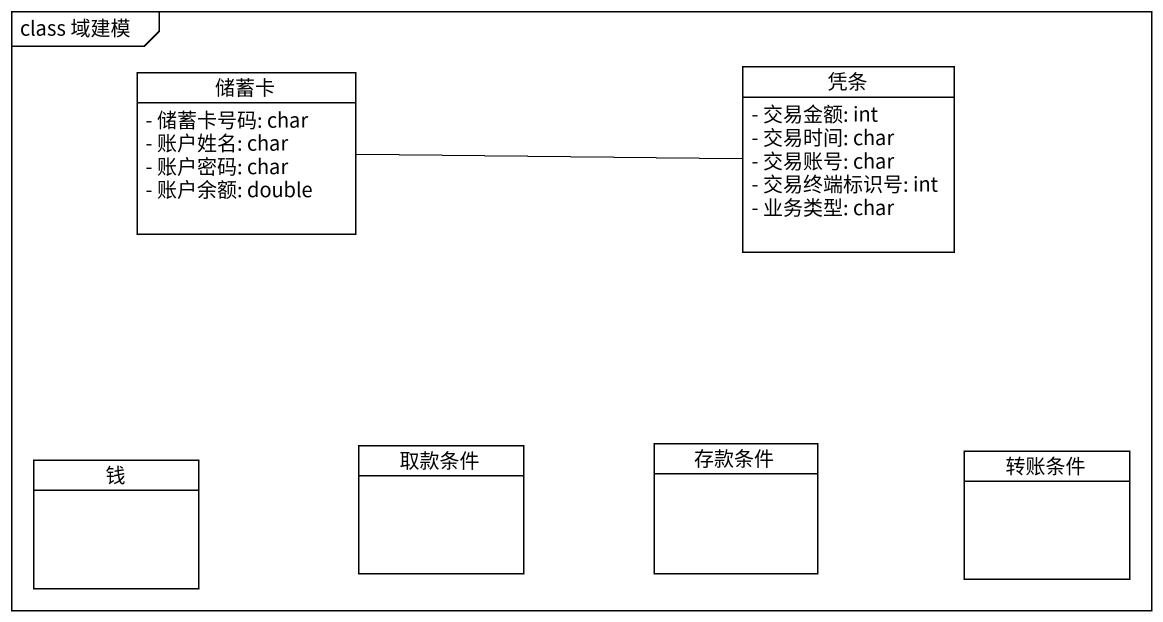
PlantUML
@startuml
mainframe class 域建模
hide circle
hide empty members
skinparam classAttributeIconSize 0
class 储蓄卡 {
  - 储蓄卡号码: char
  - 账户姓名: char
  - 账户密码: char
  - 账户余额: double
}
class 凭条 {
  - 交易金额: int
  - 交易时间: char
  - 交易账号: char
  - 交易终端标识号: int
  - 业务类型: char
}
class 钱
class 取款条件
class 存款条件
class 转账条件
储蓄卡 -right- 凭条
@enduml
